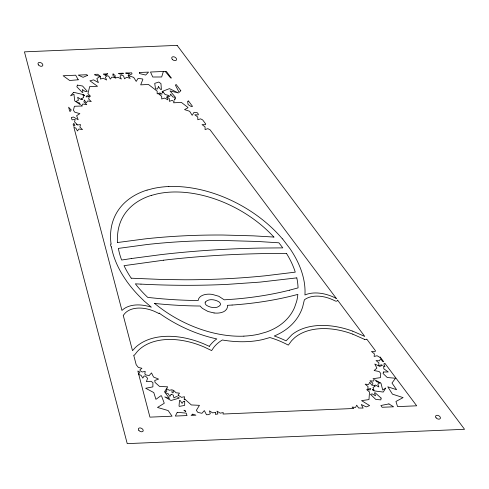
<?xml version="1.0" encoding="UTF-8"?>
<svg xmlns="http://www.w3.org/2000/svg" width="489" height="489" viewBox="0 0 489 489"><rect width="100%" height="100%" fill="white"/><g stroke="black" fill="none" stroke-linecap="round" stroke-linejoin="round"><path stroke-width="0.73" d="M163.369 71.48L161.676 76.981L152.751 77.011L150.496 72.024L166.309 71.351L171.333 78.063L170.6 77.916L165.19 71.4M159.176 313.149L158.943 313.51L154.665 311.444A29.835 19.254 28.7 0 0 124.836 313.449L123.693 314.892A2.17 1.4 28.7 0 1 123.21 315.246L132.501 350.656L135.306 347.587A71.131 45.911 28.7 0 1 203.534 343.755L209.316 346.34M138.503 373.541L139.848 372.82L139.542 371.878L137.837 371.01L149.94 417.141L172.03 416.2L168.155 410.558L157.489 407.453L164.28 403.248L161.474 395.815L160.997 395.656L155.93 399.342L153.784 392.569L145.685 388.266L152.88 386.878L152.916 382.661L151.034 381.279L146.431 381.646L147.58 378.254L145.606 376.169L144.096 375.974L142.8 378.101L141.021 375.277L138.766 374.543M147.079 190.129L152.574 188.656A105.202 67.904 28.7 0 1 168.821 186.517M151.608 195.349L156.511 194.041A97.714 63.069 28.7 0 1 171.602 192.055A97.024 62.623 28.7 0 1 273.895 237.086M289.317 290.221L298.064 287.893A96.15 62.06 28.7 0 0 296.799 277.88M117.58 242.513L145.569 238.834A707.864 456.897 28.7 0 1 222.941 235.026L253.265 235.845L273.962 237.061M296.799 277.88L260.075 282.104L227.379 284.378A859.943 555.058 28.7 0 1 140.979 284.115M163.613 260.203L124.041 265.668A96.969 62.586 28.7 0 0 131.217 278.186M232.086 305.038L227.391 305.332C228.18 308.92 224.854 311.707 221.682 312.453A21.033 13.576 28.7 0 1 214.054 312.966M286.487 253.424L265.38 253.571A1091.656 704.618 28.7 0 0 163.607 260.197M131.248 278.204L163.467 279.525L184.494 279.781A838.592 541.274 28.7 0 0 265.71 275.747L295.27 272.141A96.73 62.433 28.7 0 0 286.481 253.424M140.985 284.14L135.355 283.84A96.969 62.586 28.7 0 0 147.715 297.379A434.379 280.374 28.7 0 0 198.192 300.515C198.375 297.312 201.554 295.405 204.371 294.72A20.923 13.509 28.7 0 1 208.057 294.182A21.039 13.582 28.7 0 1 212.287 294.409L218.742 296.242L224.207 299.824L234.023 299.152A415.051 267.899 28.7 0 0 289.323 290.228M214.066 312.966L208.033 311.505L202.654 308.522A10.764 6.95 28.7 0 1 200.172 306.016A437.716 282.526 28.7 0 1 154.561 303.443M352.789 331.187L364.751 336.42L337.544 300.081A2.133 1.375 28.7 0 1 334.977 300.845L332.807 299.788A29.364 18.955 28.7 0 0 304.372 299.843L302.624 307.08A103.986 67.121 28.7 0 1 274.25 335.992A68.68 44.328 28.7 0 1 286.071 340.864L292.012 334.641A69.817 45.061 28.7 0 1 352.789 331.181M352.813 334.17L364.342 339.299M336.273 298.431L334.054 297.324A33.625 21.705 28.7 0 0 304.928 294.977A103.998 67.127 28.7 0 0 290.099 248.828L283.296 239.848A3.68 2.378 28.7 0 0 282.483 238.858M110.985 244.048A3.729 2.408 28.7 0 0 111.137 246.542A2.922 1.883 28.7 0 0 111.345 246.817L111.449 246.939M336.353 298.486L210.087 129.823L207.849 128.662L205.08 129.573L205.056 126.895L202.036 124.597L205.435 124.719L205.716 123.992L202.672 119.927L200.576 118.839L197.807 119.75L197.782 117.067L194.763 114.774L198.161 114.891L198.418 114.237L197.269 112.708L194.054 112.293L192.183 115.318L189.653 111.278L184.542 109.603L187.996 107.763L187.874 107.391L181.364 102.403L173.577 102.8L174.115 101.449L172.116 100.41L169.347 101.321L169.322 98.644L166.877 96.785L166.608 96.987L167.916 99.848L164.5 98.069L161.731 98.98L161.706 96.302L158.687 94.004L162.116 94.053L159.952 92.928L157.183 93.839L157.158 91.162L148.473 84.463L140.691 84.86L142.874 79.328L142.543 78.961L138.081 78.381L136.217 81.406L133.686 77.366L128.576 75.691L132.024 73.851L131.7 72.824L125.636 73.081L129.365 73.497L128.087 75.636L130.202 78.393L126.627 77.244L124.524 78.815L123.589 75.966L121.627 74.939L120.019 76.162L121.327 79.022L117.91 77.244L115.141 78.154L115.135 77.696L111.84 77.103L110.318 79.09L108.754 76.241L107.36 75.709L105.355 77.152L106.608 80.013L103.21 78.191L100.398 79.053L100.441 76.394L97.714 74.267L94.542 74.401L94.976 75.025L100.092 76.504L96.846 78.533L98.399 82.61L93.631 79.866L89.933 80.801L97.513 86.296L89.67 86.565L87.947 93.705L90.557 96.272L87.011 95.63L86.046 96.883L89.279 96.553L88.65 99.004L91.266 101.578L87.714 100.93L86.192 102.922L84.389 99.982L83.9 101.889L86.779 104.713L82.873 104.004L81.663 105.587L82.262 105.997L74.414 106.266L73.417 110.245L74.75 112.17L79.872 113.65L76.626 115.679L78.179 119.756L73.411 117.018L71.339 117.537L72.03 119.848L75.172 119.45L74.542 121.902L77.152 124.475L76.418 124.34L77.378 124.995L80.514 124.597L79.884 127.048L82.5 129.616L78.949 128.974L77.427 130.96L75.862 128.112L73.925 127.384L121.95 310.448A34.083 21.999 28.7 0 1 151.358 307.208L145.184 301.89A3.723 2.402 28.7 0 1 143.638 300.448A104.469 67.433 28.7 0 1 127.592 282.477L127.244 281.964A3.716 2.396 28.7 0 1 126.48 280.875A104.053 67.164 28.7 0 1 111.425 246.933M243.901 336.163A97.067 62.653 28.7 0 1 154.61 303.418M243.883 336.12A97.788 63.118 28.7 0 0 258.968 334.134L266.114 332.098A96.443 62.25 28.7 0 0 294.549 307.489L296.591 301.542A93.766 60.526 28.7 0 0 297.367 298.009L297.856 294.396L293.687 295.478A423.523 273.363 28.7 0 1 232.086 305.05M159.188 313.143A104.86 67.684 28.7 0 0 216.81 338.92A68.619 44.291 28.7 0 0 209.298 346.328M168.821 186.529A104.475 67.433 28.7 0 1 282.41 238.883M111.07 244.066A104.677 67.561 28.7 0 1 147.036 190.08M352.82 334.158A65.612 42.347 28.7 0 0 294.525 337.85L291.56 340.772L288.333 345.118L286.609 344.238A64.958 41.926 28.7 0 0 269.916 337.544L262.905 339.519A105.166 67.879 28.7 0 1 246.664 341.652A103.931 67.085 28.7 0 1 222.361 339.996L221.566 340.472A62.922 40.618 28.7 0 0 213.797 347.392L211.627 350.582L204.176 347.025A66.877 43.166 28.7 0 0 137.305 351.524L134.738 354.751A2.127 1.375 28.7 0 1 133.711 355.24L136.186 364.702L138.344 367.441L141.914 368.266L139.866 369.873L140.319 370.833L142.195 371.995L145.209 371.402L144.823 373.944L145.899 374.91L149.121 375.613L151.523 372.918L153.522 377.001L158.564 379.097L154.701 380.503L155.05 382.422L159.53 386.444L167.666 386.83L166.56 388.621L169.267 390.295L172.275 389.702L171.896 392.251L172.568 392.85L173.161 392.783L173.454 390.204L176.046 392.783L179.53 393.156L177.984 395.124L178.357 395.687L178.234 395.314L181.505 397.337L184.512 396.738L184.133 399.287L184.726 399.819L184.732 399.03L191.327 404.947L199.457 405.332L196.346 410.369L197.88 412.404L201.951 413.297L204.353 410.607L206.48 414.739L208.571 414.654L210.319 413.706L209.402 410.864L212.672 412.881L215.686 412.288L215.368 414.36L217.892 413.975L216.975 411.133L220.246 413.156L223.253 412.557L223.033 414.036L353.761 408.486L352.092 407.086L355.564 407.404L356.707 405.198L358.626 407.997L363.125 408.083L361.292 404.525L366.243 406.909L369.617 405.583L361.567 400.625L368.981 399.58L369.519 392.007L366.64 389.599L370.112 389.916L370.833 388.517L367.814 389.177L368.034 386.573L365.155 384.165L368.627 384.482L369.77 382.276L371.689 385.075L372.661 385.356L372.844 383.187L369.965 380.772L373.437 381.096L374.299 379.427L373.028 378.7L380.436 377.649L380.772 373.425L379.213 371.561L374.122 370.528L376.897 368.107L374.794 364.024L379.745 366.408L382.477 365.332L381.603 364.825L378.682 365.546L378.902 362.942L376.029 360.534L379.495 360.851L380.638 358.639L382.557 361.444L383.737 361.787L380.149 356.988L380.399 357.667L377.068 355.735L374.146 356.457L374.372 353.853L371.493 351.444L374.965 351.762L375.485 350.76L366.768 339.115A2.127 1.369 28.7 0 1 364.342 339.305M117.647 242.532A97.201 62.739 28.7 0 1 151.566 195.294M184.708 401.487L184.671 405.381L179.396 406.396L179.029 406.09L179.512 400.357L180.325 400.619L182.11 403.443L183.399 401.316L184.708 401.487M381.108 398.095L380.839 399.886L375.784 399.44L370.466 394.323L372.215 393.889L375.552 395.815L374.476 392.96L374.996 392.643L381.108 398.095M139.609 72.488L139.444 73.539L145.667 75.055L148.558 72.109L139.609 72.488M113.093 73.937L112.776 75.172L115.135 77.488L115.117 75.477L113.093 73.937M383.492 371.995L383.046 373.474L387.239 377.514L395.497 378.241L391.982 383.046L396.591 389.709L387.801 386.793L392.441 394.146L403.089 397.612L395.925 401.475L397.588 406.622L416.695 405.809L384.855 363.278L383.859 363.895L384.935 366.75L383.614 365.986L383.822 368.81L388.266 371.964L383.492 371.995M77.421 85.11L76.859 86.785L82.366 92.562L82.953 92.305L82.274 89.493L85.434 91.651L87.317 91.412L82.592 86.027L77.421 85.11M205.294 302.068L205.148 302.483A3.594 2.323 28.7 0 0 206.609 305.387C210.49 307.832 217.519 309.097 220.49 304.8A3.594 2.317 28.7 0 0 219.029 301.896C215.129 299.457 208.736 298.369 205.294 302.068M158.442 86.657L157.537 88.986L155.502 88.912L154.726 83.362L158.778 82.054L160.96 83.607L161.382 89.603L160.569 89.408L158.442 86.657M162.99 91.791L162.55 92.922L162.061 91.846L162.978 91.15L169.451 88.631L178.393 92.953L170.038 90.923L175.637 97.586L172.733 96.889L170.606 94.132L169.701 96.467L167.403 96.382L168.693 95.404L165.117 94.548L162.99 91.791M175.264 98.54L174.616 100.178L174.225 99.328L175.264 98.54M71.07 109.976L70.373 111.339L69.701 111.278L68.631 107.201L71.07 109.976M177.269 412.313L175.337 416.06L187.006 415.564L186.23 413.132L177.269 412.313M171.162 394.275L169.872 396.402L168.088 393.578L165.105 392.612L169.518 398.456L164.811 396.909L170.997 400.485L179.151 398.156L178.974 397.6L176.297 396.573L173.962 397.936L173.314 395.124L171.162 394.275M385.687 388.119L383.284 392.062L374.757 390.968L373.174 390.509L372.453 389.458L374.067 390.387L372.991 387.532L375.271 386.121L373.443 385.589L375.546 385.069L378.877 386.995L377.801 384.14L380.087 382.728L376.499 381.683L375.381 380.051L380.974 383.266L382.704 389.99L385.687 388.119M166.266 389.097L164.548 391.872L164.83 392.245L166.914 391.121L166.266 389.097M73.607 123.833L73.148 124.426L73.613 126.205L74.89 125.655L74.493 123.992L73.607 123.833M73.68 92.305L70.581 95.807L73.961 94.322L74.719 100.881L75.685 101.529L78.411 100.355L77.665 97.256L81.143 99.628L82.873 99.408L81.076 98.729L83.656 97.611L82.983 94.793L84.511 95.838L83.925 94.768L73.68 92.305M180.802 90.709L179.139 92.403L175.404 85.117L176.138 84.481L180.802 90.709M192.788 414.159L191.095 415.393L195.924 415.185L192.788 414.159M87.562 75.349L83.087 77.311L78.216 75.098L86.822 74.731L87.562 75.349M107.629 73.845L105.202 74.896L106.278 75.306L103.912 74.707L103.405 74.028L107.629 73.845M188.516 101.015L187.617 101.302L188.069 104.548L191.364 106.602L192.525 106.376L188.516 101.015M123.179 73.57L120.318 74.151L118.271 73.393L123.173 73.185L123.179 73.57M388.92 403.914L380.888 405.497L382.117 407.276L393.572 406.793L388.92 403.914M131.413 258.534L121.633 260.032A96.382 62.213 28.7 0 1 118.362 248.4L147.048 244.524A700.584 452.197 28.7 0 1 226.438 240.57L257.611 241.474L278.901 242.801L282.776 247.88L261.853 248.045A1098.428 708.989 28.7 0 0 160.893 254.641L131.413 258.534M78.228 79.78L69.652 80.496L63.124 75.74L75.697 75.202L78.228 79.78M177.122 45.367L24.45 51.852L127.232 443.633L464.55 429.299L177.122 45.367M79.475 103.057L75.997 101.749L80.392 104.725L79.475 103.057M185.576 411.072L183.95 410.204L185.789 411.75L185.576 411.072M38.515 64.958A2.616 1.687 28.7 0 0 42.677 65.673A2.616 1.687 28.7 0 0 40.049 62.47A2.616 1.687 28.7 0 0 38.515 64.958M172.25 59.279A2.616 1.687 28.7 0 0 176.419 59.988A2.616 1.687 28.7 0 0 173.784 56.785A2.616 1.687 28.7 0 0 172.25 59.279M138.888 430.442A2.616 1.687 28.7 0 0 143.057 431.151A2.616 1.687 28.7 0 0 140.422 427.954A2.616 1.687 28.7 0 0 138.888 430.442M436.084 417.82A2.616 1.687 28.7 0 0 440.253 418.529A2.616 1.687 28.7 0 0 437.618 415.326A2.616 1.687 28.7 0 0 436.084 417.82"/></g></svg>
